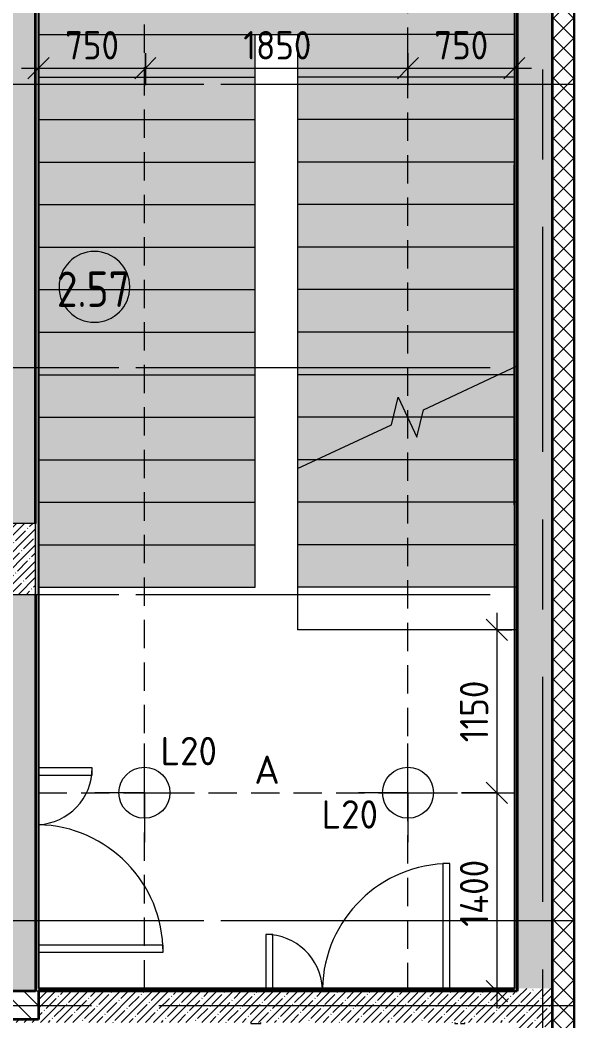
# Model space of a CAD drawing. Header units: millimetres. Extents: x 81094 to 272713, y -8553 to 29000.
# Drawn here: x 121320 to 125238, y 10390 to 17452 of the extents above; entities that cross this region are included whole.
import ezdxf

# ---------------------------------------------------------------- set-up
doc = ezdxf.new("R2010")
doc.units = ezdxf.units.MM
doc.linetypes.add('ADSK_Штрих_ш2 п1', pattern=[300, 200, -100])
doc.linetypes.add('Осевая', pattern=[3175, 635, -476.25, 1587.5, -476.25])
for name, color, linetype, lineweight in [('A-ANNO-DIMS', 7, 'Continuous', 9), ('A-ANNO-DIMS-100', 7, 'Continuous', 9), ('A-AREA-IDEN', 7, 'Continuous', 9), ('A-DETL-1', 7, 'ADSK_Штрих_ш2 п1', 9), ('A-DOOR', 7, 'Continuous', 9), ('A-DOOR-1', 7, 'Continuous', 13), ('A-DOOR-FRAM', 7, 'Continuous', 13), ('A-WALL', 7, 'Continuous', 9), ('E-LITE-EQPM-IDEN', 7, 'Continuous', 9), ('I-WALL', 7, 'Continuous', 9), ('S-COLS', 7, 'Continuous', 9), ('S-STRS-2', 7, 'Continuous', 9), ('S-STRS-MBND', 7, 'Continuous', 9), ('Оси', 7, 'Continuous', 9), ('Оси-2', 7, 'Осевая', 9)]:
    doc.layers.add(name, color=color, linetype=linetype, lineweight=lineweight)
for name, color, linetype, lineweight, true_color in [('A-ANNO-NOTE', 1, 'Continuous', 9, 0xff0000), ('A-WALL-1', 7, 'Continuous', 35, 0x3c3c3c), ('A-WALL-3', 7, 'Continuous', 25, 0x3c3c3c), ('A-WALL-FNSH-1', 7, 'Continuous', 9, 0x3c3c3c), ('A-WALL-FNSH-2', 7, 'Continuous', 13, 0x3c3c3c), ('G-ANNO-TEXT-1', 1, 'Continuous', 9, 0xff0000)]:
    doc.layers.add(name, color=color, linetype=linetype, lineweight=lineweight, true_color=true_color)
doc.layers.add('S-STRS-1', color=7, linetype='Continuous', lineweight=13, transparency=1)
doc.styles.add('GOST Common', font='GOST_Common.ttf', dxfattribs={"height": 200})
doc.styles.add('GOST Common_1', font='GOST_Common.ttf', dxfattribs={"width": 0.9, "height": 250})
doc.styles.add('ISOCPEUR_2', font='isocpeur.ttf', dxfattribs={"height": 200})
doc.styles.add('ISOCPEUR_3', font='isocpeur.ttf', dxfattribs={"width": 0.9, "height": 200})
doc.dimstyles.new('ISO-2_0_0_9К_Средний_округл2', dxfattribs={"dimscale": 304.8, "dimtxt": 199.196235, "dimasz": 0.492126, "dimexe": 0.393701, "dimexo": 0, "dimgap": 0, "dimtad": 1, "dimdec": 0, "dimrnd": 10, "dimzin": 0, "dimdsep": 46, "dimtxsty": 'ISOCPEUR_3', "dimblk1": 'OBLIQUE', "dimblk2": 'OBLIQUE', "dimsah": 1, "dimcen": 0.09, "dimdle": 0.393701, "dimazin": 0, "dimtfac": 1, "dimtdec": 4, "dimtix": 1, "dimtmove": 0, "dimatfit": 3, "dimfxl": 1, "dimtvp": 1, "dimtolj": 1, "dimtzin": 0, "dimarcsym": 2})
pattern_1 = [(45, (0, 0), (-57.024626, 57.024626), []), (45, (57.025, 0), (-57.024626, 57.024626), [100.806, -20.161, 3.353, -16.808])]
pattern_2 = [(0, (0, 0), (121.92, 30.48), [10.058, -81.382, 10.058, -81.382, -487.68]), (0, (0, 0), (121.92, 30.48), [-182.88, 10.058, -172.822, 10.058, -81.382, -213.36]), (0, (0, 0), (121.92, 30.48), [-457.2, 10.058, -50.902, 10.058, -142.342]), (120, (45.72, 15.24), (-87.356454, 90.345817), [10.058, -81.382, 10.058, -81.382, -487.68]), (120, (45.72, 15.24), (-87.356454, 90.345817), [-182.88, 10.058, -172.822, 10.058, -81.382, -213.36]), (120, (45.72, 15.24), (-87.356454, 90.345817), [-457.2, 10.058, -50.902, 10.058, -142.342]), (240, (60.96, 76.2), (-34.563546, -120.825817), [10.058, -81.382, 10.058, -81.382, -487.68]), (240, (60.96, 76.2), (-34.563546, -120.825817), [-182.88, 10.058, -172.822, 10.058, -81.382, -213.36]), (240, (60.96, 76.2), (-34.563546, -120.825817), [-457.2, 10.058, -50.902, 10.058, -142.342])]

# ---------------------------------------------------------------- blocks, each defined once
blk = doc.blocks.new('110_Дверь_СКБ_2Ст - Д-5_п_ Из игровой в коридор-32679362-План расстановки осветительного оборудования 2 этажа в осях 23-33')
at = {"layer": 'A-DOOR'}
for centre, radius, start, end in [((662.5, 110), 900, 90, 178.72242), ((-637.5, 110), 400, 2.88328, 90)]:
    blk.add_arc(centre, radius, start, end, dxfattribs=at)
at = {"layer": 'A-DOOR-1'}
for p, q in [((662.5, 1010), (612.5, 1010)), ((612.5, 1010), (612.5, 130)), ((662.5, 130), (662.5, 1010)), ((-637.5, 510), (-637.5, 130)), ((-587.5, 510), (-637.5, 510)), ((-587.5, 130), (-587.5, 510))]:
    blk.add_line(p, q, dxfattribs=at)
at = {"layer": 'A-DOOR-FRAM'}
for p, q in [((-742.5, -110), (-742.5, -118)), ((-742.5, -118), (-672.5, -118)), ((-672.5, -118), (-672.5, -110)), ((697.5, -110), (697.5, -118)), ((697.5, -118), (717.5, -118)), ((737.5, -118), (767.5, -118)), ((767.5, -118), (767.5, -110))]:
    blk.add_line(p, q, dxfattribs=at)
blk = doc.blocks.new('110_Дверь_СКБ_2Ст - Д-1_л_Лестничная клетка EIS60 2-32142534-План расстановки осветительного оборудования 2 этажа в осях 23-33')
at = {"layer": 'A-DOOR'}
for centre, radius, start, end in [((662.5, 110), 900, 90, 178.72242), ((-637.5, 110), 400, 2.88328, 90)]:
    blk.add_arc(centre, radius, start, end, dxfattribs=at)
at = {"layer": 'A-DOOR-1'}
for p, q in [((662.5, 1010), (612.5, 1010)), ((612.5, 1010), (612.5, 130)), ((662.5, 130), (662.5, 1010)), ((-637.5, 510), (-637.5, 130)), ((-587.5, 510), (-637.5, 510)), ((-587.5, 130), (-587.5, 510))]:
    blk.add_line(p, q, dxfattribs=at)
blk = doc.blocks.new('BSC_Колонна _Прямоугольная - 500х500-22291386-План расстановки осветительного оборудования 2 этажа в осях 23-33')
at = {"layer": 'S-COLS'}
h = blk.add_hatch(dxfattribs=at)
h.set_pattern_fill('FP_14', color=256, style=0, pattern_type=2)
h.set_pattern_definition([(45, (-121180, -13650), (-57.024626, 57.024626), []), (45, (-121122.975, -13650), (-57.024626, 57.024626), [100.806, -20.161, 3.353, -16.808])])
h.paths.add_polyline_path([(-250, -250), (250, -250), (250, 250), (-250, 250)])
for p, q in [((250, 250), (-250, 250)), ((-250, 250), (-250, -250)), ((250, -250), (250, 250)), ((-250, -250), (250, -250))]:
    blk.add_line(p, q, dxfattribs=at)
blk = doc.blocks.new('Марка_Помещения - Номер-25198446-План расстановки осветительного оборудования 2 этажа в осях 23-33')
at = {"layer": 'A-AREA-IDEN'}
for start, end in [(360, 180), (180, 360)]:
    blk.add_arc((0, 0), 2.5, start, end, dxfattribs=at)
blk = doc.blocks.new('DIMBLOCK162-План расстановки осветительного оборудования 2 этажа в осях 23-33')
at = {"layer": 'A-ANNO-DIMS-100'}
for p, q in [((121451, 17218.9), (121451, 16992.9)), ((121451, 17112.9), (121451, 17218.9)), ((122205, 17218.9), (122205, 16992.9)), ((122205, 17112.9), (122205, 17218.9)), ((121331, 17112.9), (122205, 17112.9))]:
    blk.add_line(p, q, dxfattribs=at)
at = {"layer": 'A-ANNO-DIMS-100', "lineweight": 20}
for p, q in [((121451, 17112.9), (121526, 17187.9)), ((122205, 17112.9), (122280, 17187.9)), ((121451, 17112.9), (121376, 17037.9)), ((122205, 17112.9), (122130, 17037.9))]:
    blk.add_line(p, q, dxfattribs=at)
at = {"layer": 'A-ANNO-DIMS-100', "color": 0, "insert": (121638.4, 17374.2), "char_height": 200, "width": 455.087, "attachment_point": 1, "line_spacing_factor": 1.149209, "style": 'ISOCPEUR_3'}
blk.add_mtext('750', dxfattribs=at)
blk = doc.blocks.new('_Oblique')
at = {"color": 0, "linetype": 'ByBlock', "lineweight": -2}
blk.add_line((-0.5, -0.5), (0.5, 0.5), dxfattribs=at)
blk = doc.blocks.new('DIMBLOCK163-План расстановки осветительного оборудования 2 этажа в осях 23-33')
at = {"layer": 'A-ANNO-DIMS-100'}
for p, q in [((122205, 17218.9), (122205, 16992.9)), ((122205, 17112.9), (122205, 17218.9)), ((124059, 17218.9), (124059, 16992.9)), ((124059, 17112.9), (124059, 17218.9)), ((122205, 17112.9), (124059, 17112.9))]:
    blk.add_line(p, q, dxfattribs=at)
at = {"layer": 'A-ANNO-DIMS-100', "lineweight": 20}
for p, q in [((122205, 17112.9), (122280, 17187.9)), ((124059, 17112.9), (124134, 17187.9)), ((122205, 17112.9), (122130, 17037.9)), ((124059, 17112.9), (123984, 17037.9))]:
    blk.add_line(p, q, dxfattribs=at)
at = {"layer": 'A-ANNO-DIMS-100', "color": 0, "insert": (122896.4, 17374.2), "char_height": 200, "width": 565.411, "attachment_point": 1, "line_spacing_factor": 1.149209, "style": 'ISOCPEUR_3'}
blk.add_mtext('1850', dxfattribs=at)
blk = doc.blocks.new('DIMBLOCK164-План расстановки осветительного оборудования 2 этажа в осях 23-33')
at = {"layer": 'A-ANNO-DIMS-100'}
for p, q in [((124059, 17218.9), (124059, 16992.9)), ((124059, 17112.9), (124059, 17218.9)), ((124810, 17218.9), (124810, 16992.9)), ((124810, 17112.9), (124810, 17218.9)), ((124059, 17112.9), (124930, 17112.9))]:
    blk.add_line(p, q, dxfattribs=at)
at = {"layer": 'A-ANNO-DIMS-100', "lineweight": 20}
for p, q in [((124059, 17112.9), (124134, 17187.9)), ((124810, 17112.9), (124885, 17187.9)), ((124059, 17112.9), (123984, 17037.9)), ((124810, 17112.9), (124735, 17037.9))]:
    blk.add_line(p, q, dxfattribs=at)
at = {"layer": 'A-ANNO-DIMS-100', "color": 0, "insert": (124244.9, 17374.2), "char_height": 200, "width": 455.087, "attachment_point": 1, "line_spacing_factor": 1.149209, "style": 'ISOCPEUR_3'}
blk.add_mtext('750', dxfattribs=at)
blk = doc.blocks.new('DIMBLOCK165-План расстановки осветительного оборудования 2 этажа в осях 23-33')
at = {"layer": 'A-ANNO-DIMS-100', "lineweight": 20}
for p, q in [((124686.9, 13150), (124611.9, 13225)), ((124686.9, 13150), (124761.9, 13075)), ((124686.9, 12000), (124611.9, 12075)), ((124686.9, 12000), (124761.9, 11925))]:
    blk.add_line(p, q, dxfattribs=at)
at = {"layer": 'A-ANNO-DIMS-100'}
for p, q in [((124686.9, 13270), (124686.9, 12000)), ((124793, 13150), (124566.9, 13150)), ((124686.9, 13150), (124793, 13150)), ((124437.3, 12000), (124806.9, 12000)), ((124686.9, 12000), (124437.3, 12000))]:
    blk.add_line(p, q, dxfattribs=at)
at = {"layer": 'A-ANNO-DIMS-100', "color": 0, "insert": (124425.6, 12356.7), "char_height": 200, "width": 524.039, "attachment_point": 1, "rotation": 90, "line_spacing_factor": 1.149209, "style": 'ISOCPEUR_3'}
blk.add_mtext('1150', dxfattribs=at)
blk = doc.blocks.new('DIMBLOCK166-План расстановки осветительного оборудования 2 этажа в осях 23-33')
at = {"layer": 'A-ANNO-DIMS-100', "lineweight": 20}
for p, q in [((124686.9, 12000), (124611.9, 12075)), ((124686.9, 12000), (124761.9, 11925)), ((124686.9, 10600), (124611.9, 10675)), ((124686.9, 10600), (124761.9, 10525))]:
    blk.add_line(p, q, dxfattribs=at)
at = {"layer": 'A-ANNO-DIMS-100'}
for p, q in [((124437.3, 12000), (124806.9, 12000)), ((124686.9, 12000), (124437.3, 12000)), ((124686.9, 12000), (124686.9, 10480)), ((124793, 10600), (124566.9, 10600)), ((124686.9, 10600), (124793, 10600))]:
    blk.add_line(p, q, dxfattribs=at)
at = {"layer": 'A-ANNO-DIMS-100', "color": 0, "insert": (124425.6, 11054.8), "char_height": 200, "width": 588.395, "attachment_point": 1, "rotation": 90, "line_spacing_factor": 1.149209, "style": 'ISOCPEUR_3'}
blk.add_mtext('1400', dxfattribs=at)

msp = doc.modelspace()

# ---------------------------------------------------------------- hatches: boundary and pattern name
at = {"layer": 'A-WALL'}
h = msp.add_hatch(dxfattribs=at)
h.set_pattern_fill('FP_1', color=256, style=0, pattern_type=2)
h.set_pattern_definition([(45, (0, 0), (-70.71068, 70.71068), []), (135, (0, 0), (-70.71068, -70.71068), [])])
h.paths.add_polyline_path([(125230, -250), (125230, 21400), (125080, 21400), (125080, -250)])
at = {"layer": 'I-WALL'}
h = msp.add_hatch(dxfattribs=at)
h.set_pattern_fill('FP_2', color=256, style=0, pattern_type=2)
h.set_pattern_definition(pattern_1)
h.paths.add_polyline_path([(124830, 10620), (125080, 10620), (125080, 21400), (124830, 21400), (124830, 10770.5)])
h = msp.add_hatch(dxfattribs=at)
h.set_pattern_fill('FP_19', color=256, style=0, pattern_type=2)
h.set_pattern_definition(pattern_2)
h.paths.add_polyline_path([(121450, 10600), (121450, 18830), (121430, 18830), (121430, 10600)])
h = msp.add_hatch(dxfattribs=at)
h.set_pattern_fill('FP_19', color=256, style=0, pattern_type=2)
h.set_pattern_definition(pattern_2)
h.paths.add_polyline_path([(124810, 10620), (124830, 10620), (124830, 18830), (124810, 18830), (124810, 10770.5)])
h = msp.add_hatch(dxfattribs=at)
h.set_pattern_fill('FP_2', color=256, style=0, pattern_type=2)
h.set_pattern_definition(pattern_1)
h.paths.add_polyline_path([(121210, 10600), (121430, 10600), (121430, 13400), (121210, 13400), (121210, 10875.9)])
h.paths.add_polyline_path([(121210, 13900), (121430, 13900), (121430, 18600), (121210, 18600), (121210, 13920)])
h = msp.add_hatch(dxfattribs=at)
h.set_pattern_fill('FP_3', color=256, style=0, pattern_type=2)
h.set_pattern_definition([(135, (0, 0), (-70.71068, -70.71068), [])])
h.paths.add_polyline_path([(121425.6, 10400), (121451, 10400), (121450, 10600), (119330, 10600), (119330, 10400), (121210, 10400)])
h.paths.add_polyline_path([(111728.3, 10400), (111930, 10400), (111930, 10600), (107350, 10600), (107350, 10400), (110435.4, 10400)])
h = msp.add_hatch(dxfattribs=at)
h.set_pattern_fill('FP_2', color=256, style=0, pattern_type=2)
h.set_pattern_definition(pattern_1)
h.paths.add_polyline_path([(124658, 10380), (124830, 10380), (124830, 10600), (121451, 10600), (121451, 10400), (121210, 10400), (121210, 10380), (124430, 10380)])
h = msp.add_hatch(dxfattribs=at)
h.set_pattern_fill('FP_19', color=256, style=0, pattern_type=2)
h.set_pattern_definition(pattern_2)
h.paths.add_polyline_path([(124830, 10600), (124830, 10620), (121450, 10620), (121451, 10600), (124658, 10600)])
h = msp.add_hatch(dxfattribs=at)
h.set_pattern_fill('FP_2', color=256, style=0, pattern_type=2)
h.set_pattern_definition(pattern_1)
h.paths.add_polyline_path([(124830, 7700), (125080, 7700), (125080, 10620), (124830, 10620), (124830, 8221.1)])
at = {"layer": 'S-STRS-1'}
h = msp.add_hatch(color=256, dxfattribs=at)
h.paths.add_polyline_path([(122980, 17350), (124810, 17350), (124810, 18412.5), (121450, 18412.5), (121450, 17350)])
h.paths.add_polyline_path([(124810, 18487.5), (124809, 18830), (124605, 18830), (124605, 18487.5), (124794.5, 18487.5)])
for points in [[(121450, 17350), (124810, 17350), (124809, 18830), (121450, 18829), (121450, 18600)], [(121450, 17050), (122980, 17050), (122980, 17350), (121450, 17350)], [(122970, 17050), (122980, 17050), (122980, 17350), (121450, 17350), (121450, 17050)], [(123290, 17050), (124810, 17050), (124810, 17350), (123280, 17350), (123280, 17050)], [(123365, 17050), (124810, 17050), (124810, 17350), (123280, 17350), (123280, 17050)], [(122980, 16750), (122980, 17050), (121450, 17050), (121450, 16750)], [(121450, 16750), (122980, 16750), (122980, 17050), (121450, 17050)], [(123365, 16750), (124810, 16750), (124810, 17050), (123280, 17050), (123280, 16750)], [(123365, 16750), (124810, 16750), (124810, 17050), (123280, 17050), (123280, 16750)], [(121450, 16450), (122980, 16450), (122980, 16750), (121450, 16750), (121450, 16567.7)], [(122980, 16450), (122980, 16750), (121450, 16750), (121450, 16450)], [(123365, 16450), (124810, 16450), (124810, 16750), (123280, 16750), (123280, 16450)], [(123365, 16450), (124810, 16450), (124810, 16750), (123280, 16750), (123280, 16450)], [(121450, 16150), (122980, 16150), (122980, 16450), (121450, 16450)], [(121450, 16150), (122980, 16150), (122980, 16450), (121450, 16450)], [(123365, 16150), (124810, 16150), (124810, 16450), (123280, 16450), (123280, 16150)], [(123365, 16150), (124810, 16150), (124810, 16450), (123280, 16450), (123280, 16150)], [(121450, 15850), (122980, 15850), (122980, 16150), (121450, 16150)], [(121450, 15850), (122980, 15850), (122980, 16150), (121450, 16150)], [(123365, 15850), (124810, 15850), (124810, 16150), (123280, 16150), (123280, 15850)], [(123365, 15850), (124810, 15850), (124810, 16150), (123280, 16150), (123280, 15850)], [(122980, 15550), (122980, 15850), (121450, 15850), (121450, 15550)], [(121450, 15550), (122980, 15550), (122980, 15850), (121450, 15850)], [(123365, 15550), (124810, 15550), (124810, 15850), (123280, 15850), (123280, 15550)], [(123365, 15550), (124810, 15550), (124810, 15850), (123280, 15850), (123280, 15550)], [(121450, 15250), (122980, 15250), (122980, 15550), (121450, 15550)], [(121450, 15250), (122980, 15250), (122980, 15550), (121450, 15550)], [(124810, 15250), (124810, 15550), (123280, 15550), (123280, 15250), (124698.4, 15250)], [(124810, 15250), (124810, 15550), (123280, 15550), (123280, 15250), (124698.4, 15250)], [(121450, 14950), (122980, 14950), (122980, 15250), (121450, 15250)], [(121450, 14950), (122980, 14950), (122980, 15250), (121450, 15250)], [(123989, 14950), (124810, 14950), (124810, 15250), (123280, 15250), (123280, 14950), (123954.6, 14950)], [(123989, 14950), (124698.4, 14950), (124810, 15002.1), (124810, 15250), (123280, 15250), (123280, 14950), (123954.6, 14950)], [(121450, 14650), (122980, 14650), (122980, 14950), (121450, 14950)], [(121450, 14650), (122980, 14650), (122980, 14950), (121450, 14950)], [(123365, 14650), (124810, 14650), (124810, 14950), (123280, 14950), (123280, 14650)], [(124055, 14650), (124155.4, 14650), (124168.3, 14702.8), (124698.4, 14950), (123280, 14950), (123280, 14650), (123954.6, 14650), (123989, 14791.6)], [(122072, 14350), (122980, 14350), (122980, 14650), (121450, 14650), (121450, 14350)], [(121450, 14350), (122980, 14350), (122980, 14650), (121450, 14650), (121450, 14481)], [(124810, 14350), (124810, 14650), (123280, 14650), (123280, 14350), (123941.7, 14350)], [(122072, 14050), (122980, 14050), (122980, 14350), (121450, 14350), (121450, 14050)], [(122980, 14050), (122980, 14350), (121450, 14350), (121450, 14050), (122072, 14050)], [(123365, 14050), (124810, 14050), (124810, 14350), (123280, 14350), (123280, 14050)], [(123280, 14288.6), (123411.6, 14350), (123280, 14350)], [(122980, 13750), (122980, 14050), (121450, 14050), (121450, 13750), (122072, 13750)], [(122980, 13750), (122980, 14050), (121450, 14050), (121450, 13750), (122072, 13750)], [(123365, 13750), (124810, 13750), (124810, 14050), (123280, 14050), (123280, 13750)], [(121450, 13450), (122980, 13450), (122980, 13750), (121450, 13750), (121450, 13600)], [(123365, 13450), (124810, 13450), (124810, 13750), (123280, 13750), (123280, 13450)]]:
    msp.add_hatch(color=256, dxfattribs=at).paths.add_polyline_path(points)
h = msp.add_hatch(color=256, dxfattribs=at)
h.paths.add_polyline_path([(123411.6, 14350), (123941.7, 14597.2), (123954.6, 14650), (123280, 14650), (123280, 14350), (123365, 14350)])
h.paths.add_polyline_path([(124121, 14508.4), (124155.4, 14650), (124055, 14650)])

# ---------------------------------------------------------------- linework, layer by layer
at = {"layer": 'A-ANNO-NOTE'}
for p, q in [((122198, 12000), (122198, 12348.9)), ((124059, 12000), (124059, 12348.9)), ((122198, 12000), (121849.1, 12000)), ((122198, 12000), (122198, 11651.1)), ((122198, 12000), (122546.9, 12000)), ((124059, 12000), (123710.1, 12000)), ((124059, 12000), (124059, 11651.1)), ((124059, 12000), (124407.9, 12000))]:
    msp.add_line(p, q, dxfattribs=at)
for centre in [(122198, 12000), (124059, 12000)]:
    msp.add_circle(centre, 180, dxfattribs=at)
at = {"layer": 'A-DETL-1'}
for p, q in [((122198, 10620), (122198, 18829)), ((122198, 10620), (122198, 18829)), ((124059, 10600), (124059, 18840)), ((124059, 10600), (124059, 18840)), ((121451, 12000), (124794, 12000)), ((121451, 12000), (124794, 12000))]:
    msp.add_line(p, q, dxfattribs=at)
at = {"layer": 'A-WALL'}
for p, q in [((125230, -250), (125230, 21550)), ((121451, 10600), (121430, 10600)), ((121451, 10620), (121451, 10621)), ((124809, 10621), (124809, 10620))]:
    msp.add_line(p, q, dxfattribs=at)
at = {"layer": 'A-WALL-1'}
for p, q in [((125080, -100), (125080, 21400)), ((124830, 18850), (124830, 10600)), ((121430, 13900), (121430, 18600)), ((121430, 13400), (121430, 10600)), ((121430, 10600), (121210, 10600)), ((121451, 10600), (121451, 10400)), ((124830, 10600), (121451, 10600)), ((121451, 10400), (121210, 10400))]:
    msp.add_line(p, q, dxfattribs=at)
at = {"layer": 'A-WALL-3'}
for p, q in [((121450, 18830), (121450, 10620)), ((124810, 18830), (124810, 10620)), ((121450, 10620), (124810, 10620))]:
    msp.add_line(p, q, dxfattribs=at)
at = {"layer": 'A-WALL-FNSH-1'}
msp.add_line((125238, -258), (125238, 21558), dxfattribs=at)
at = {"layer": 'A-WALL-FNSH-2'}
for p, q in [((125233, -253), (125233, 21553)), ((121451, 10621), (121451, 18829)), ((124809, 18829), (124809, 16430.2)), ((124809, 16430.2), (124810, 16430.2)), ((124810, 14030.7), (124809, 14030.7)), ((124809, 14030.7), (124809, 10621)), ((124809, 10621), (121451, 10621))]:
    msp.add_line(p, q, dxfattribs=at)
at = {"layer": 'I-WALL'}
for p, q in [((121450, 17350), (121451, 17350)), ((124809, 14030.7), (124809, 16430.2)), ((121451, 13830.4), (121450, 13830.4)), ((121451, 13800.4), (121450, 13800.4)), ((121451, 13430.5), (121450, 13430.5)), ((121451, 13430), (121450, 13430)), ((124809, 13400.9), (124810, 13400.9)), ((121451, 13150), (121450, 13150)), ((121450, 12225), (121451, 12225)), ((121451, 10825), (121450, 10825)), ((121450, 10621), (121451, 10621)), ((123005, 10620), (123005, 10621)), ((124405, 10621), (124405, 10620)), ((124799.5, 10620), (124799.5, 10621)), ((124809, 10621), (124809.5, 10621)), ((124809.5, 10621), (124809.5, 10620))]:
    msp.add_line(p, q, dxfattribs=at)
at = {"layer": 'S-STRS-2'}
for p, q in [((121450, 17350), (122980, 17350)), ((121450, 17350), (122980, 17350)), ((121450, 17350), (122980, 17350)), ((121450, 17350), (122980, 17350)), ((122980, 17350), (123280, 17350)), ((122980, 17050), (122980, 17350)), ((122980, 17350), (123280, 17350)), ((122980, 17050), (122980, 17350)), ((124810, 17350), (123280, 17350)), ((123280, 17350), (123280, 17050)), ((124810, 17350), (123280, 17350)), ((124810, 17350), (123280, 17350)), ((123280, 17350), (123280, 17050)), ((124810, 17350), (123280, 17350)), ((121450, 17050), (122980, 17050)), ((121450, 17050), (122980, 17050)), ((121450, 17050), (122980, 17050)), ((121450, 17050), (122980, 17050)), ((122980, 16750), (122980, 17050)), ((122980, 16750), (122980, 17050)), ((123280, 17050), (123280, 16750)), ((124810, 17050), (123280, 17050)), ((124810, 17050), (123280, 17050)), ((123280, 17050), (123280, 16750)), ((124810, 17050), (123280, 17050)), ((124810, 17050), (123280, 17050)), ((121450, 16750), (122980, 16750)), ((121450, 16750), (122980, 16750)), ((121450, 16750), (122980, 16750)), ((121450, 16750), (122980, 16750)), ((122980, 16450), (122980, 16750)), ((122980, 16450), (122980, 16750)), ((123280, 16750), (123280, 16450)), ((124810, 16750), (123280, 16750)), ((124810, 16750), (123280, 16750)), ((123280, 16750), (123280, 16450)), ((124810, 16750), (123280, 16750)), ((124810, 16750), (123280, 16750)), ((121450, 16450), (122980, 16450)), ((121450, 16450), (122980, 16450)), ((121450, 16450), (122980, 16450)), ((121450, 16450), (122980, 16450)), ((122980, 16150), (122980, 16450)), ((122980, 16150), (122980, 16450)), ((123280, 16450), (123280, 16150)), ((124810, 16450), (123280, 16450)), ((124810, 16450), (123280, 16450)), ((123280, 16450), (123280, 16150)), ((124810, 16450), (123280, 16450)), ((124810, 16450), (123280, 16450)), ((121450, 16150), (122980, 16150)), ((121450, 16150), (122980, 16150)), ((121450, 16150), (122980, 16150)), ((121450, 16150), (122980, 16150)), ((122980, 15850), (122980, 16150)), ((122980, 15850), (122980, 16150)), ((123280, 16150), (123280, 15850)), ((124810, 16150), (123280, 16150)), ((124810, 16150), (123280, 16150)), ((123280, 16150), (123280, 15850)), ((124810, 16150), (123280, 16150)), ((124810, 16150), (123280, 16150)), ((121450, 15850), (122980, 15850)), ((121450, 15850), (122980, 15850)), ((121450, 15850), (122980, 15850)), ((121450, 15850), (122980, 15850)), ((122980, 15550), (122980, 15850)), ((122980, 15550), (122980, 15850)), ((123280, 15850), (123280, 15550)), ((124810, 15850), (123280, 15850)), ((124810, 15850), (123280, 15850)), ((123280, 15850), (123280, 15550)), ((124810, 15850), (123280, 15850)), ((124810, 15850), (123280, 15850)), ((121450, 15550), (122980, 15550)), ((121450, 15550), (122980, 15550)), ((121450, 15550), (122980, 15550)), ((121450, 15550), (122980, 15550)), ((122980, 15250), (122980, 15550)), ((122980, 15250), (122980, 15550)), ((123280, 15550), (123280, 15250)), ((124810, 15550), (123280, 15550)), ((124810, 15550), (123280, 15550)), ((123280, 15550), (123280, 15250)), ((124810, 15550), (123280, 15550)), ((124810, 15550), (123280, 15550)), ((121450, 15250), (122980, 15250)), ((121450, 15250), (122980, 15250)), ((121450, 15250), (122980, 15250)), ((121450, 15250), (122980, 15250)), ((122980, 14950), (122980, 15250)), ((122980, 14950), (122980, 15250)), ((123280, 15250), (123280, 14950)), ((124810, 15250), (123280, 15250)), ((124810, 15250), (123280, 15250)), ((123280, 15250), (123280, 14950)), ((124810, 15250), (123280, 15250)), ((124810, 15250), (123280, 15250)), ((121450, 14950), (122980, 14950)), ((121450, 14950), (122980, 14950)), ((121450, 14950), (122980, 14950)), ((121450, 14950), (122980, 14950)), ((122980, 14650), (122980, 14950)), ((122980, 14650), (122980, 14950)), ((123280, 14950), (123280, 14650)), ((124698.4, 14950), (123280, 14950)), ((124698.4, 14950), (123280, 14950)), ((123280, 14950), (123280, 14650)), ((124698.4, 14950), (123280, 14950)), ((124698.4, 14950), (123280, 14950)), ((124810, 14950), (124698.4, 14950)), ((124810, 14950), (124698.4, 14950)), ((121450, 14650), (122980, 14650)), ((121450, 14650), (122980, 14650)), ((121450, 14650), (122980, 14650)), ((121450, 14650), (122980, 14650)), ((122980, 14350), (122980, 14650)), ((122980, 14350), (122980, 14650)), ((123280, 14650), (123280, 14350)), ((123954.6, 14650), (123280, 14650)), ((123954.6, 14650), (123280, 14650)), ((123280, 14650), (123280, 14350)), ((123954.6, 14650), (123280, 14650)), ((123954.6, 14650), (123280, 14650)), ((124055, 14650), (123954.6, 14650)), ((124055, 14650), (123954.6, 14650)), ((124155.4, 14650), (124055, 14650)), ((124155.4, 14650), (124055, 14650)), ((124155.4, 14650), (124055, 14650)), ((124155.4, 14650), (124055, 14650)), ((124810, 14650), (124155.4, 14650)), ((124810, 14650), (124155.4, 14650)), ((121450, 14350), (122980, 14350)), ((121450, 14350), (122980, 14350)), ((121450, 14350), (122980, 14350)), ((121450, 14350), (122980, 14350)), ((122980, 14050), (122980, 14350)), ((122980, 14050), (122980, 14350)), ((123280, 14350), (123280, 14288.6)), ((123411.6, 14350), (123280, 14350)), ((123411.6, 14350), (123280, 14350)), ((123280, 14350), (123280, 14288.6)), ((123411.6, 14350), (123280, 14350)), ((123411.6, 14350), (123280, 14350)), ((124810, 14350), (123411.6, 14350)), ((124810, 14350), (123411.6, 14350)), ((123280, 14288.6), (123280, 14050)), ((121450, 14050), (122980, 14050)), ((121450, 14050), (122980, 14050)), ((121450, 14050), (122980, 14050)), ((121450, 14050), (122980, 14050)), ((122980, 13750), (122980, 14050)), ((122980, 13750), (122980, 14050)), ((123280, 14050), (123280, 13750)), ((124810, 14050), (123280, 14050)), ((124810, 14050), (123280, 14050)), ((121450, 13750), (122980, 13750)), ((121450, 13750), (122980, 13750)), ((121450, 13750), (122980, 13750)), ((121450, 13750), (122980, 13750)), ((122980, 13450), (122980, 13750)), ((123280, 13750), (123280, 13450)), ((124810, 13750), (123280, 13750)), ((124810, 13750), (123280, 13750)), ((121450, 13450), (122980, 13450)), ((121450, 13450), (122980, 13450)), ((124810, 13450), (123280, 13450))]:
    msp.add_line(p, q, dxfattribs=at)
at = {"layer": 'S-STRS-MBND'}
for p, q in [((124168.3, 14702.8), (124830, 15011.4)), ((124810, 14950), (124698.4, 14950)), ((124810, 14950), (124698.4, 14950)), ((123941.7, 14597.2), (123989, 14791.6)), ((123989, 14791.6), (124121, 14508.4)), ((124121, 14508.4), (124168.3, 14702.8)), ((124055, 14650), (123954.6, 14650)), ((124055, 14650), (123954.6, 14650)), ((124810, 14650), (124155.4, 14650)), ((124810, 14650), (124155.4, 14650)), ((124830, 14630), (124830, 13150)), ((123280, 14288.6), (123941.7, 14597.2)), ((124830, 14350), (123411.6, 14350)), ((124830, 14350), (123411.6, 14350)), ((123280, 14288.6), (123280, 13150)), ((124830, 14050), (123280, 14050)), ((124830, 14050), (123280, 14050)), ((124830, 13750), (123280, 13750)), ((124830, 13750), (123280, 13750)), ((124830, 13450), (123280, 13450)), ((124830, 13450), (123280, 13450)), ((124830, 13150), (123280, 13150))]:
    msp.add_line(p, q, dxfattribs=at)
at = {"layer": 'Оси'}
for p, q in [((122738, 17000), (125238, 17000)), ((122138, 15000), (124638, 15000)), ((122138, 13400), (124638, 13400)), ((122738, 11100), (125238, 11100)), ((122738, 10500), (125238, 10500))]:
    msp.add_line(p, q, dxfattribs=at)
at = {"layer": 'Оси-2'}
for p, q in [((125010, 593.7), (125010, 19415.1)), ((84993.9, 17000), (122738, 17000)), ((84393.9, 15000), (122138, 15000)), ((84393.9, 13400), (122138, 13400)), ((84993.9, 11100), (122738, 11100)), ((86263.9, 10500), (122738, 10500))]:
    msp.add_line(p, q, dxfattribs=at)

# ---------------------------------------------------------------- block references
at = {"layer": 'A-AREA-IDEN', "xscale": 99.99999999999993, "yscale": 99.99999999999993, "zscale": 99.99999999999993}
msp.add_blockref('Марка_Помещения - Номер-25198446-План расстановки осветительного оборудования 2 этажа в осях 23-33', (121845.4, 15569.5), dxfattribs=at)
at = {"layer": 'A-DOOR', "rotation": 269.9999999999999}
msp.add_blockref('110_Дверь_СКБ_2Ст - Д-1_л_Лестничная клетка EIS60 2-32142534-План расстановки осветительного оборудования 2 этажа в осях 23-33', (121320, 11537.5), dxfattribs=at)
at = {"layer": 'A-DOOR'}
msp.add_blockref('110_Дверь_СКБ_2Ст - Д-5_п_ Из игровой в коридор-32679362-План расстановки осветительного оборудования 2 этажа в осях 23-33', (123692.5, 10490), dxfattribs=at)
at = {"layer": 'S-COLS'}
msp.add_blockref('BSC_Колонна _Прямоугольная - 500х500-22291386-План расстановки осветительного оборудования 2 этажа в осях 23-33', (121180, 13650), dxfattribs=at)

# ---------------------------------------------------------------- texts
at = {"layer": 'A-AREA-IDEN', "insert": (121579.7, 15678.1), "char_height": 250, "width": 663.797, "attachment_point": 1, "style": 'GOST Common_1'}
msp.add_mtext('2.57', dxfattribs=at)
at = {"layer": 'E-LITE-EQPM-IDEN', "char_height": 200, "width": 529.114, "attachment_point": 1, "style": 'GOST Common'}
for insert in [(122312.5, 12394.3), (123449.6, 11947.5)]:
    msp.add_mtext('L20', dxfattribs=dict(at, insert=insert))
at = {"layer": 'G-ANNO-TEXT-1', "insert": (122974, 12263.1), "char_height": 200, "width": 224.472, "attachment_point": 1, "style": 'ISOCPEUR_2'}
msp.add_mtext('\\fISOCPEUR|b0|i0|c204|p34|;А', dxfattribs=at)

# ---------------------------------------------------------------- dimensions: what is measured, and where the dimension line sits
at = {"layer": 'A-ANNO-DIMS'}
for base, p1, p2, override, picture, middle in [((122205, 17112.9), (121451, 17218.9), (122205, 17218.9), {"dimpost": '<>', "dimfxl": 754}, 'DIMBLOCK162-План расстановки осветительного оборудования 2 этажа в осях 23-33', (121828, 17212.9)), ((124059, 17112.9), (122205, 17218.9), (124059, 17218.9), {"dimpost": '<>', "dimfxl": 1854}, 'DIMBLOCK163-План расстановки осветительного оборудования 2 этажа в осях 23-33', (123132, 17212.9)), ((124810, 17112.9), (124059, 17218.9), (124810, 17218.9), {"dimpost": '<>', "dimfxl": 751}, 'DIMBLOCK164-План расстановки осветительного оборудования 2 этажа в осях 23-33', (124434.5, 17212.9))]:
    dim = msp.add_linear_dim(base=base, p1=p1, p2=p2, dimstyle='ISO-2_0_0_9К_Средний_округл2', override=override, dxfattribs=at)
    dim.commit()
    dim.dimension.update_dxf_attribs({"geometry": picture, "text_midpoint": middle})
for base, p1, p2, override, picture, middle in [((124686.9, 12000), (124793, 13150), (124437.3, 12000), {"dimpost": '<>', "dimfxl": 1203.744723}, 'DIMBLOCK165-План расстановки осветительного оборудования 2 этажа в осях 23-33', (124586.9, 12575)), ((124686.9, 10600), (124437.3, 12000), (124793, 10600), {"dimpost": '<>', "dimfxl": 1444.472687}, 'DIMBLOCK166-План расстановки осветительного оборудования 2 этажа в осях 23-33', (124586.9, 11300))]:
    dim = msp.add_linear_dim(base=base, p1=p1, p2=p2, angle=90, dimstyle='ISO-2_0_0_9К_Средний_округл2', override=override, dxfattribs=at)
    dim.commit()
    dim.dimension.update_dxf_attribs({"geometry": picture, "text_midpoint": middle})

doc.saveas('drawing.dxf')
